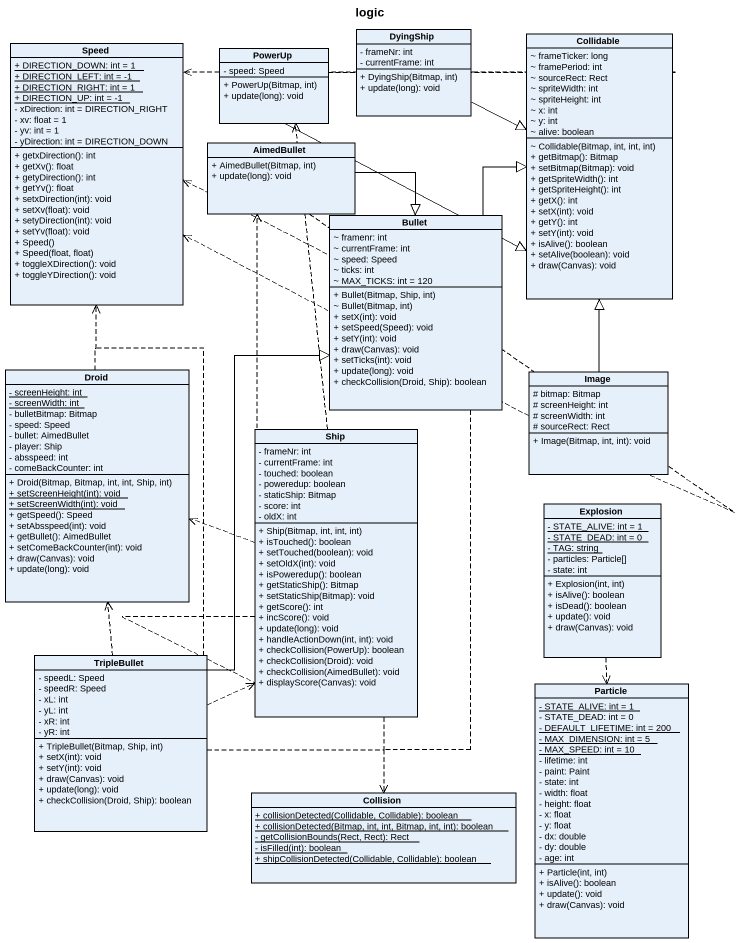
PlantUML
@startuml
title logic
hide circle
hide empty members
skinparam classAttributeIconSize 0
class DyingShip {
  - frameNr: int
  - currentFrame: int
  + DyingShip(Bitmap, int)
  + update(long): void
}
class Collidable {
  ~ frameTicker: long
  ~ framePeriod: int
  ~ sourceRect: Rect
  ~ spriteWidth: int
  ~ spriteHeight: int
  ~ x: int
  ~ y: int
  ~ alive: boolean
  ~ Collidable(Bitmap, int, int, int)
  + getBitmap(): Bitmap
  + setBitmap(Bitmap): void
  + getSpriteWidth(): int
  + getSpriteHeight(): int
  + getX(): int
  + setX(int): void
  + getY(): int
  + setY(int): void
  + isAlive(): boolean
  + setAlive(boolean): void
  + draw(Canvas): void
}
class Speed {
  {static} + DIRECTION_DOWN: int = 1
  {static} + DIRECTION_LEFT: int = -1
  {static} + DIRECTION_RIGHT: int = 1
  {static} + DIRECTION_UP: int = -1
  - xDirection: int = DIRECTION_RIGHT
  - xv: float = 1
  - yv: int = 1
  - yDirection: int = DIRECTION_DOWN
  + getxDirection(): int
  + getXv(): float
  + getyDirection(): int
  + getYv(): float
  + setxDirection(int): void
  + setXv(float): void
  + setyDirection(int): void
  + setYv(float): void
  + Speed()
  + Speed(float, float)
  + toggleXDirection(): void
  + toggleYDirection(): void
}
class PowerUp {
  - speed: Speed
  + PowerUp(Bitmap, int)
  + update(long): void
}
class AimedBullet {
  + AimedBullet(Bitmap, int)
  + update(long): void
}
class Bullet {
  ~ framenr: int
  ~ currentFrame: int
  ~ speed: Speed
  ~ ticks: int
  ~ MAX_TICKS: int = 120
  + Bullet(Bitmap, Ship, int)
  ~ Bullet(Bitmap, int)
  + setX(int): void
  + setSpeed(Speed): void
  + setY(int): void
  + draw(Canvas): void
  + setTicks(int): void
  + update(long): void
  + checkCollision(Droid, Ship): boolean
}
class Droid {
  {static} - screenHeight: int
  {static} - screenWidth: int
  - bulletBitmap: Bitmap
  - speed: Speed
  - bullet: AimedBullet
  - player: Ship
  - absspeed: int
  - comeBackCounter: int
  + Droid(Bitmap, Bitmap, int, int, Ship, int)
  {static} + setScreenHeight(int): void
  {static} + setScreenWidth(int): void
  + getSpeed(): Speed
  + setAbsspeed(int): void
  + getBullet(): AimedBullet
  + setComeBackCounter(int): void
  + draw(Canvas): void
  + update(long): void
}
class Image {
  # bitmap: Bitmap
  # screenHeight: int
  # screenWidth: int
  # sourceRect: Rect
  + Image(Bitmap, int, int): void
}
class Ship {
  - frameNr: int
  - currentFrame: int
  - touched: boolean
  - poweredup: boolean
  - staticShip: Bitmap
  - score: int
  - oldX: int
  + Ship(Bitmap, int, int, int)
  + isTouched(): boolean
  + setTouched(boolean): void
  + setOldX(int): void
  + isPoweredup(): boolean
  + getStaticShip(): Bitmap
  + setStaticShip(Bitmap): void
  + getScore(): int
  + incScore(): void
  + update(long): void
  + handleActionDown(int, int): void
  + checkCollision(PowerUp): boolean
  + checkCollision(Droid): void
  + checkCollision(AimedBullet): void
  + displayScore(Canvas): void
}
class Explosion {
  {static} - STATE_ALIVE: int = 1
  {static} - STATE_DEAD: int = 0
  {static} - TAG: string
  - particles: Particle[]
  - state: int
  + Explosion(int, int)
  + isAlive(): boolean
  + isDead(): boolean
  + update(): void
  + draw(Canvas): void
}
class TripleBullet {
  - speedL: Speed
  - speedR: Speed
  - xL: int
  - yL: int
  - xR: int
  - yR: int
  + TripleBullet(Bitmap, Ship, int)
  + setX(int): void
  + setY(int): void
  + draw(Canvas): void
  + update(long): void
  + checkCollision(Droid, Ship): boolean
}
class Particle {
  {static} - STATE_ALIVE: int = 1
  - STATE_DEAD: int = 0
  {static} - DEFAULT_LIFETIME: int = 200
  {static} - MAX_DIMENSION: int = 5
  {static} - MAX_SPEED: int = 10
  - lifetime: int
  - paint: Paint
  - state: int
  - width: float
  - height: float
  - x: float
  - y: float
  - dx: double
  - dy: double
  - age: int
  + Particle(int, int)
  + isAlive(): boolean
  + update(): void
  + draw(Canvas): void
}
class Collision {
  {static} + collisionDetected(Collidable, Collidable): boolean
  {static} + collisionDetected(Bitmap, int, int, Bitmap, int, int): boolean
  {static} - getCollisionBounds(Rect, Rect): Rect
  {static} - isFilled(int): boolean
  {static} + shipCollisionDetected(Collidable, Collidable): boolean
}
DyingShip -right-|> Collidable
PowerUp -right-|> Collidable
PowerUp .left.> Speed
AimedBullet .left.> Speed
AimedBullet --|> Bullet
Bullet -up-|> Collidable
Bullet .left.> Speed
Bullet ..> Collision
Droid .up.> Speed
Image -up-|> Collidable
Ship .up.> PowerUp
Ship .up.> AimedBullet
Ship .left.> Droid
Ship ..> Collision
Explosion ..> Particle
TripleBullet .up.> Speed
TripleBullet -up-|> Bullet
TripleBullet .up.> Droid
TripleBullet .up.> Ship
TripleBullet .right.> Collision
@enduml
